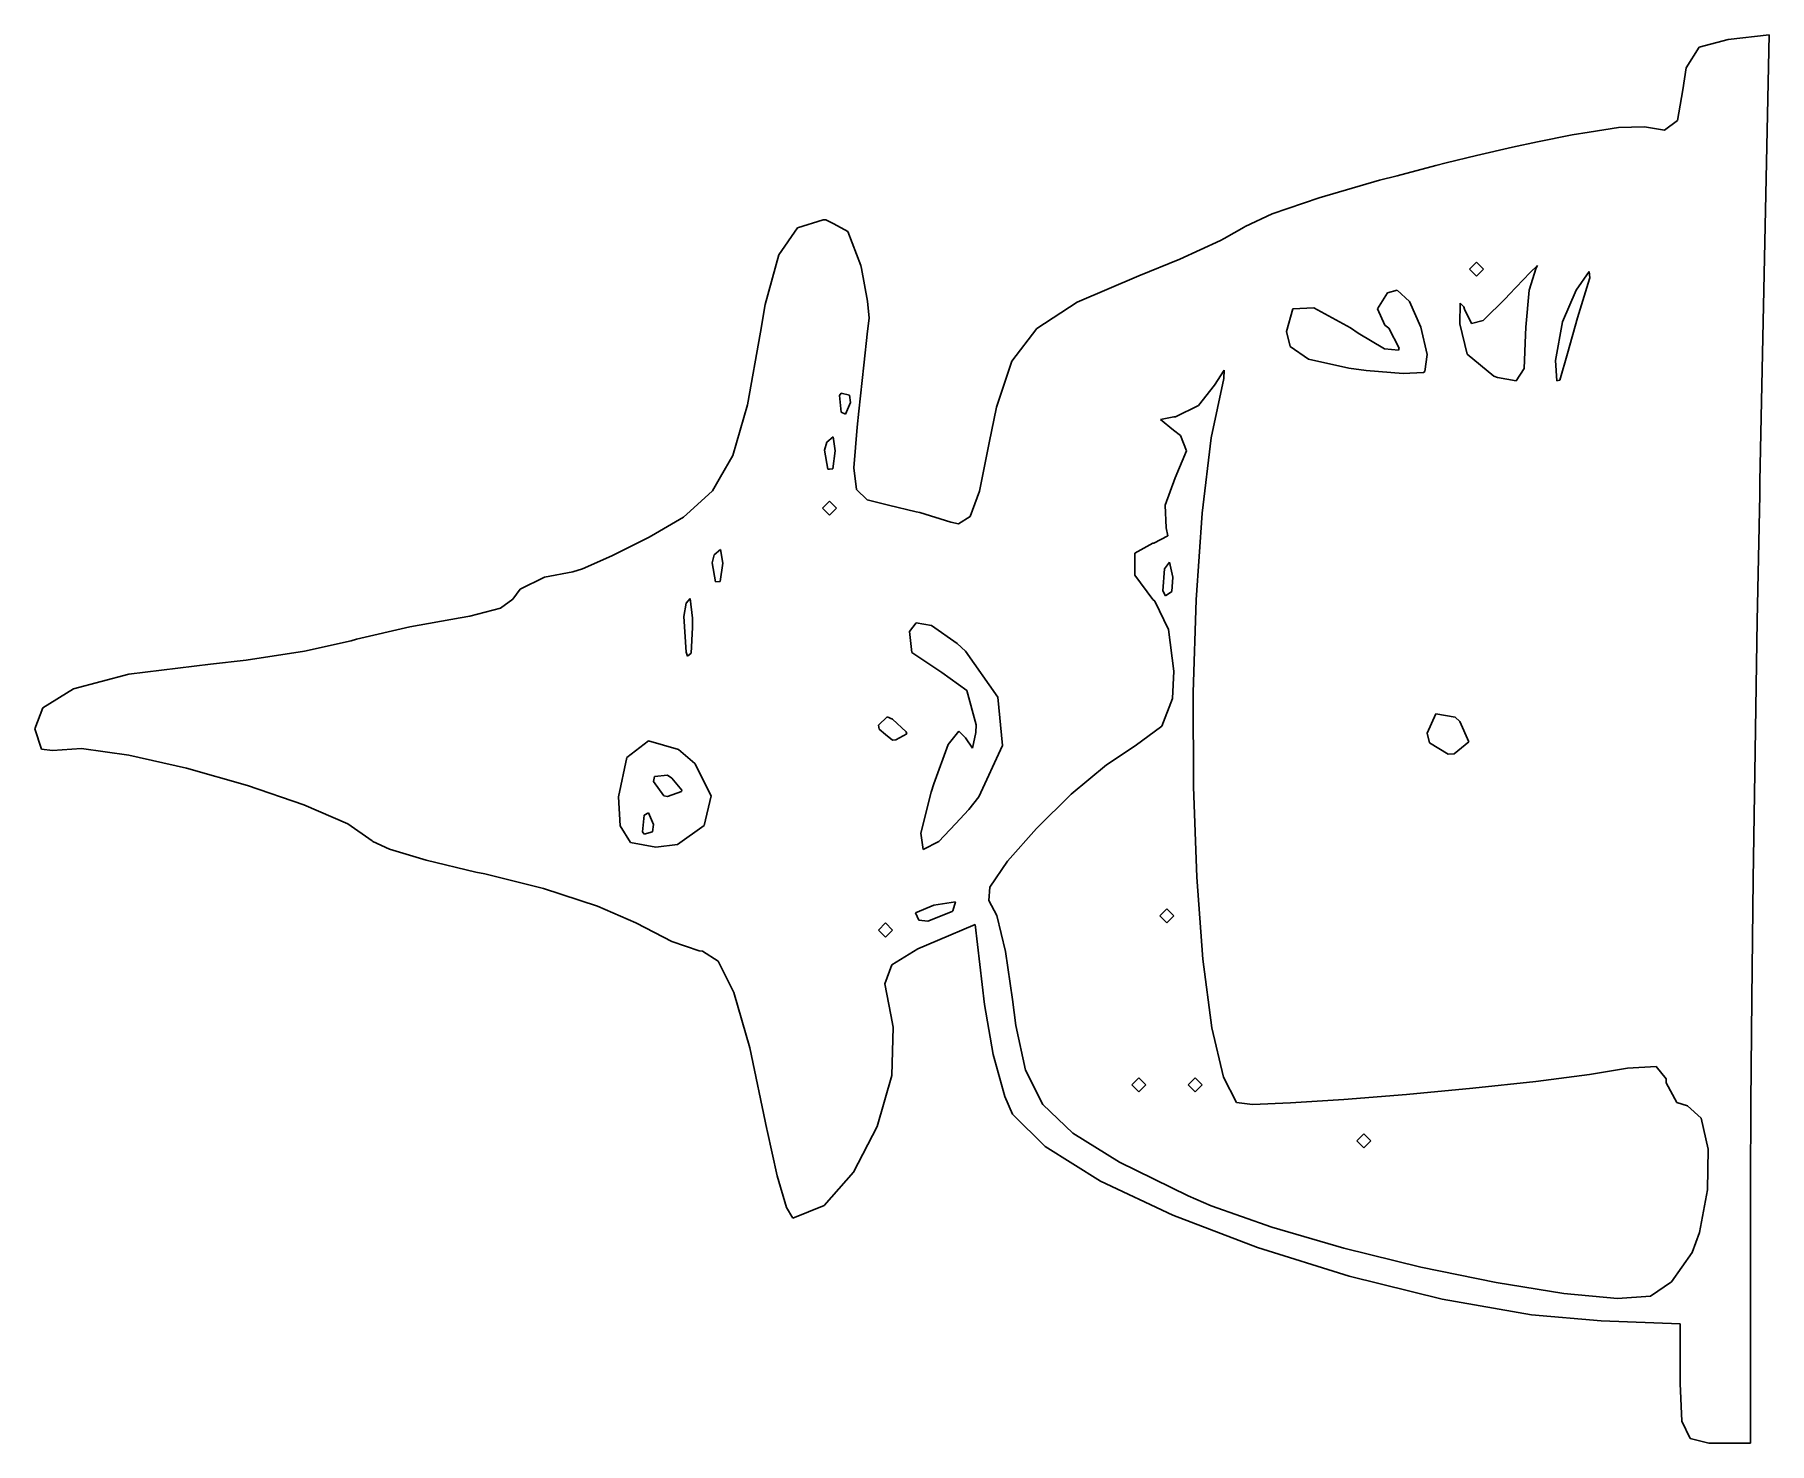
# Model space of a CAD drawing. Extents: x 58.1 to 86.1, y -102 to -91.3.
# Drawn here: x 58.1 to 63.033, y -102 to -97.993 of the extents above.
import ezdxf

# ---------------------------------------------------------------- set-up
doc = ezdxf.new("R2010")
doc.units = 0
doc.layers.add('BLACK', color=7, linetype='CONTINUOUS')

msp = doc.modelspace()

# ---------------------------------------------------------------- linework, layer by layer
at = {"layer": 'BLACK', "linetype": 'CONTINUOUS'}
for p, q in [((62.8333, -98.029), (62.9165, -98.0067)), ((62.9165, -98.0067), (63.0331, -97.9934)), ((63.0331, -97.9934), (63.0065, -99.2632)), ((62.7969, -98.0878), (62.8333, -98.029)), ((62.7875, -98.1501), (62.7969, -98.0878)), ((62.7717, -98.2377), (62.7875, -98.1501)), ((62.5211, -98.2703), (62.604, -98.2573)), ((62.604, -98.2573), (62.678, -98.2559)), ((62.678, -98.2559), (62.7351, -98.2647)), ((62.7351, -98.2647), (62.7717, -98.2377)), ((62.2, -98.3374), (62.3029, -98.313)), ((62.3029, -98.313), (62.3741, -98.2983)), ((62.3741, -98.2983), (62.4727, -98.278)), ((62.4727, -98.278), (62.5211, -98.2703)), ((61.9746, -98.3944), (62.0844, -98.3656)), ((62.0844, -98.3656), (62.1138, -98.3578)), ((62.1138, -98.3578), (62.2, -98.3374)), ((61.7532, -98.4575), (61.9242, -98.4076)), ((61.9242, -98.4076), (61.9746, -98.3944)), ((61.6196, -98.503), (61.7532, -98.4575)), ((61.5426, -98.5391), (61.6196, -98.503)), ((60.2164, -98.6198), (60.2694, -98.5431)), ((60.2694, -98.5431), (60.3424, -98.52)), ((60.3424, -98.52), (60.3503, -98.5202)), ((60.3503, -98.5202), (60.3704, -98.5308)), ((60.3704, -98.5308), (60.3933, -98.5428)), ((60.3933, -98.5428), (60.4124, -98.5528)), ((60.4124, -98.5528), (60.4494, -98.65)), ((61.4826, -98.5734), (61.54, -98.541)), ((61.54, -98.541), (61.5426, -98.5391)), ((61.3563, -98.6322), (61.4722, -98.5792)), ((61.4722, -98.5792), (61.4826, -98.5734)), ((60.1772, -98.7608), (60.2164, -98.6198)), ((60.4494, -98.65), (60.4513, -98.6586)), ((60.4513, -98.6586), (60.4683, -98.7509)), ((61.24, -98.6795), (61.3563, -98.6322)), ((62.2, -98.64), (62.18, -98.66)), ((62.18, -98.66), (62.2, -98.68)), ((62.22, -98.66), (62.2, -98.64)), ((62.2, -98.68), (62.22, -98.66)), ((62.3503, -98.7199), (62.37, -98.6564)), ((62.3741, -98.6501), (62.3526, -98.6698)), ((62.37, -98.6564), (62.3741, -98.6501)), ((61.0648, -98.7543), (61.24, -98.6795)), ((62.3526, -98.6698), (62.2937, -98.7324)), ((62.5211, -98.6668), (62.4842, -98.72)), ((62.4872, -98.7985), (62.5178, -98.7)), ((62.5178, -98.7), (62.5227, -98.6851)), ((62.5227, -98.6851), (62.5211, -98.6668)), ((60.4683, -98.7509), (60.4733, -98.8)), ((60.9502, -98.8287), (61.0648, -98.7543)), ((61.9471, -98.7278), (61.9185, -98.7731)), ((61.9746, -98.72), (61.9471, -98.7278)), ((62.0096, -98.7521), (61.9746, -98.72)), ((62.0418, -98.825), (62.0096, -98.7521)), ((62.1535, -98.7571), (62.1528, -98.8157)), ((62.1647, -98.7679), (62.1535, -98.7571)), ((62.2842, -98.7428), (62.2192, -98.8067)), ((62.2937, -98.7324), (62.2842, -98.7428)), ((62.3403, -98.8251), (62.3503, -98.7199)), ((62.4842, -98.72), (62.4447, -98.81)), ((60.1637, -98.84), (60.1772, -98.7608)), ((60.4733, -98.8), (60.4688, -98.8365)), ((61.6785, -98.7734), (61.66, -98.8375)), ((61.7374, -98.77), (61.6785, -98.7734)), ((61.8419, -98.8275), (61.7374, -98.77)), ((61.9185, -98.7731), (61.9393, -98.8196)), ((62.1665, -98.774), (62.1647, -98.7679)), ((62.1858, -98.8152), (62.1665, -98.774)), ((62.2192, -98.8067), (62.1858, -98.8152)), ((62.4591, -98.9), (62.4872, -98.7985)), ((60.1273, -99.0462), (60.1637, -98.84)), ((60.4688, -98.8365), (60.4579, -98.933)), ((60.8793, -98.9219), (60.9502, -98.8287)), ((61.66, -98.8375), (61.6701, -98.8802)), ((61.8638, -98.8427), (61.8419, -98.8275)), ((61.939, -98.8866), (61.8638, -98.8427)), ((61.9393, -98.8196), (61.9508, -98.8283)), ((61.9508, -98.8283), (61.98, -98.8851)), ((62.0601, -98.9033), (62.0418, -98.825)), ((62.1528, -98.8157), (62.1743, -98.9017)), ((62.3357, -98.9433), (62.34, -98.8467)), ((62.34, -98.8467), (62.3403, -98.8251)), ((62.4447, -98.81), (62.4255, -98.92)), ((61.6701, -98.8802), (61.7229, -98.9168)), ((61.9783, -98.8907), (61.939, -98.8866)), ((61.98, -98.8851), (61.9783, -98.8907)), ((62.0532, -98.9517), (62.0601, -98.9033)), ((62.1743, -98.9017), (62.25, -98.9644)), ((62.4378, -98.9758), (62.4591, -98.9)), ((60.4579, -98.933), (60.4435, -99.0647)), ((60.8351, -99.0527), (60.8793, -98.9219)), ((61.4826, -98.9474), (61.4551, -98.99)), ((61.4819, -98.9717), (61.4826, -98.9474)), ((61.7229, -98.9168), (61.8375, -98.9417)), ((61.8375, -98.9417), (61.887, -98.9484)), ((61.887, -98.9484), (61.9917, -98.9573)), ((61.9917, -98.9573), (62.0494, -98.9542)), ((62.0494, -98.9542), (62.0532, -98.9517)), ((62.3136, -98.9778), (62.3357, -98.9433)), ((62.4255, -98.92), (62.4286, -98.9775)), ((61.4551, -98.99), (61.4097, -99.048)), ((61.4462, -99.1401), (61.4819, -98.9717)), ((62.25, -98.9644), (62.2601, -98.968)), ((62.2601, -98.968), (62.3136, -98.9778)), ((62.4286, -98.9775), (62.4378, -98.9758)), ((60.0851, -99.1905), (60.1273, -99.0462)), ((60.3933, -99.0133), (60.3885, -99.0192)), ((60.3885, -99.0192), (60.3933, -99.0667)), ((60.4171, -99.0188), (60.3933, -99.0133)), ((60.4054, -99.0729), (60.42, -99.04)), ((60.42, -99.04), (60.4171, -99.0188)), ((60.8148, -99.1541), (60.8351, -99.0527)), ((61.4097, -99.048), (61.3439, -99.0806)), ((60.3933, -99.0667), (60.4054, -99.0729)), ((60.4435, -99.0647), (60.4387, -99.1094)), ((61.3393, -99.0807), (61.302, -99.0882)), ((61.302, -99.0882), (61.3382, -99.118)), ((61.3439, -99.0806), (61.3393, -99.0807)), ((60.3527, -99.1525), (60.3463, -99.1756)), ((60.3704, -99.1373), (60.3527, -99.1525)), ((60.3768, -99.1767), (60.3704, -99.1373)), ((60.4387, -99.1094), (60.4294, -99.2253)), ((60.7869, -99.2915), (60.8148, -99.1541)), ((61.3382, -99.118), (61.3589, -99.1333)), ((61.3589, -99.1333), (61.3753, -99.1767)), ((61.42, -99.3545), (61.4462, -99.1401)), ((60.0504, -99.2509), (60.0851, -99.1905)), ((60.3463, -99.1756), (60.3558, -99.2292)), ((60.3695, -99.2285), (60.3768, -99.1767)), ((61.3753, -99.1767), (61.3434, -99.2536)), ((60.0274, -99.2911), (60.0504, -99.2509)), ((60.3558, -99.2292), (60.36, -99.229)), ((60.36, -99.229), (60.3695, -99.2285)), ((60.4294, -99.2253), (60.4369, -99.2875)), ((61.3434, -99.2536), (61.3148, -99.332)), ((59.964, -99.3484), (60.0274, -99.2911)), ((60.4369, -99.2875), (60.4679, -99.3163)), ((60.7602, -99.3636), (60.7869, -99.2915)), ((63.0057, -99.3021), (62.9989, -99.6606)), ((63.0065, -99.2632), (63.0057, -99.3021)), ((59.9447, -99.3659), (59.964, -99.3484)), ((60.36, -99.32), (60.34, -99.34)), ((60.34, -99.34), (60.36, -99.36)), ((60.38, -99.34), (60.36, -99.32)), ((60.36, -99.36), (60.38, -99.34)), ((60.4679, -99.3163), (60.5245, -99.3309)), ((60.5245, -99.3309), (60.5286, -99.3319)), ((60.5286, -99.3319), (60.6072, -99.3504)), ((60.6072, -99.3504), (60.617, -99.3527)), ((61.3148, -99.332), (61.3176, -99.3962)), ((59.8541, -99.4193), (59.9447, -99.3659)), ((60.617, -99.3527), (60.7053, -99.3797)), ((60.7053, -99.3797), (60.7277, -99.3846)), ((60.7277, -99.3846), (60.7602, -99.3636)), ((61.3176, -99.3962), (61.3229, -99.4192)), ((61.403, -99.6008), (61.42, -99.3545)), ((59.7413, -99.4756), (59.8452, -99.4237)), ((59.8452, -99.4237), (59.8541, -99.4193)), ((61.2796, -99.44), (61.2284, -99.4682)), ((61.2824, -99.44), (61.2796, -99.44)), ((61.3229, -99.4192), (61.2824, -99.44)), ((59.6578, -99.5125), (59.7413, -99.4756)), ((60.0327, -99.4725), (60.0263, -99.4956)), ((60.0263, -99.4956), (60.0358, -99.5492)), ((60.0504, -99.4573), (60.0327, -99.4725)), ((60.0495, -99.5485), (60.0568, -99.4967)), ((60.0568, -99.4967), (60.0504, -99.4573)), ((61.2284, -99.4682), (61.2284, -99.5304)), ((61.3127, -99.5125), (61.3271, -99.494)), ((61.3271, -99.494), (61.3368, -99.5367)), ((59.481, -99.5702), (59.5496, -99.5362)), ((59.5496, -99.5362), (59.6302, -99.5208)), ((59.6302, -99.5208), (59.6578, -99.5125)), ((60.0358, -99.5492), (60.0495, -99.5485)), ((61.2284, -99.5304), (61.28, -99.6)), ((61.3079, -99.575), (61.3127, -99.5125)), ((61.3368, -99.5367), (61.334, -99.5772)), ((59.4247, -99.6245), (59.46, -99.5985)), ((59.46, -99.5985), (59.481, -99.5702)), ((59.964, -99.5975), (59.9524, -99.61)), ((59.9703, -99.6529), (59.964, -99.5975)), ((61.3158, -99.5892), (61.3079, -99.575)), ((61.334, -99.5772), (61.3158, -99.5892)), ((59.31, -99.6517), (59.3372, -99.6475)), ((59.3372, -99.6475), (59.4247, -99.6245)), ((59.9524, -99.61), (59.9462, -99.6486)), ((59.9462, -99.6486), (59.9524, -99.75)), ((61.28, -99.6), (61.2853, -99.6049)), ((61.2853, -99.6049), (61.3245, -99.6853)), ((61.3949, -99.8649), (61.403, -99.6008)), ((59.0154, -99.7131), (59.1666, -99.6773)), ((59.1666, -99.6773), (59.31, -99.6517)), ((59.9665, -99.7528), (59.9707, -99.68)), ((59.9707, -99.68), (59.9703, -99.6529)), ((60.6072, -99.6661), (60.5878, -99.6914)), ((60.5878, -99.6914), (60.5947, -99.7503)), ((60.6501, -99.6734), (60.6072, -99.6661)), ((60.7233, -99.7251), (60.6501, -99.6734)), ((61.3245, -99.6853), (61.34, -99.8039)), ((62.9989, -99.6606), (62.9927, -100.031)), ((58.701, -99.7726), (58.8673, -99.7467)), ((58.8673, -99.7467), (59, -99.7173)), ((59, -99.7173), (59.0154, -99.7131)), ((60.7472, -99.7469), (60.7233, -99.7251)), ((60.8393, -99.8773), (60.7472, -99.7469)), ((58.3678, -99.8125), (58.6, -99.7836)), ((58.6, -99.7836), (58.701, -99.7726)), ((59.9524, -99.75), (59.9562, -99.7613)), ((59.9562, -99.7613), (59.9665, -99.7528)), ((60.5947, -99.7503), (60.68, -99.8073)), ((58.2102, -99.8536), (58.3678, -99.8125)), ((60.68, -99.8073), (60.7506, -99.8591)), ((61.34, -99.8039), (61.3359, -99.8817)), ((58.1227, -99.9085), (58.2102, -99.8536)), ((60.7506, -99.8591), (60.7772, -99.9564)), ((60.8519, -100.015), (60.8393, -99.8773)), ((61.3359, -99.8817), (61.3053, -99.9606)), ((61.3956, -100.133), (61.3949, -99.8649)), ((58.1, -99.9674), (58.1227, -99.9085)), ((60.5245, -99.9337), (60.5, -99.9576)), ((60.54, -99.94), (60.5245, -99.9337)), ((60.5782, -99.9759), (60.54, -99.94)), ((62.0844, -99.9249), (62.06, -99.98)), ((62.1397, -99.9348), (62.0844, -99.9249)), ((62.1533, -99.9467), (62.1397, -99.9348)), ((58.1193, -100.026), (58.1, -99.9674)), ((60.5, -99.9576), (60.5015, -99.9692)), ((60.5015, -99.9692), (60.52, -99.984)), ((60.52, -99.984), (60.54, -100)), ((60.5491, -99.9995), (60.58, -99.9824)), ((60.58, -99.9824), (60.5782, -99.9759)), ((60.7284, -99.9741), (60.6983, -100.012)), ((60.7472, -99.9937), (60.7284, -99.9741)), ((60.7673, -100.023), (60.7472, -99.9937)), ((60.7763, -99.9784), (60.7673, -100.023)), ((60.7772, -99.9564), (60.7763, -99.9784)), ((61.3053, -99.9606), (61.23, -100.016)), ((62.06, -99.98), (62.067, -100.008)), ((62.1788, -100.005), (62.1533, -99.9467)), ((58.1506, -100.029), (58.1193, -100.026)), ((58.2332, -100.024), (58.1506, -100.029)), ((58.3677, -100.043), (58.2332, -100.024)), ((58.5322, -100.08), (58.3677, -100.043)), ((59.8452, -100.002), (59.7836, -100.049)), ((59.9308, -100.027), (59.8452, -100.002)), ((59.9773, -100.066), (59.9308, -100.027)), ((60.54, -100), (60.5491, -99.9995)), ((60.6983, -100.012), (60.6569, -100.124)), ((60.7848, -100.161), (60.8519, -100.015)), ((61.23, -100.016), (61.1484, -100.07)), ((62.067, -100.008), (62.12, -100.04)), ((62.12, -100.04), (62.1372, -100.039)), ((62.1372, -100.039), (62.1788, -100.005)), ((62.9927, -100.031), (62.9875, -100.396)), ((58.7054, -100.129), (58.5322, -100.08)), ((59.7836, -100.049), (59.76, -100.161)), ((60.0241, -100.158), (59.9773, -100.066)), ((61.1484, -100.07), (61.0476, -100.154)), ((58.8655, -100.184), (58.7054, -100.129)), ((59.86, -100.118), (59.8631, -100.103)), ((59.889, -100.158), (59.86, -100.118)), ((59.8631, -100.103), (59.9, -100.1)), ((59.9, -100.1), (59.912, -100.108)), ((59.912, -100.108), (59.94, -100.142)), ((60.6569, -100.124), (60.6493, -100.148)), ((61.4048, -100.39), (61.3956, -100.133)), ((58.9909, -100.238), (58.8655, -100.184)), ((59.76, -100.161), (59.765, -100.244)), ((59.9, -100.16), (59.889, -100.158)), ((59.939, -100.146), (59.9, -100.16)), ((59.94, -100.142), (59.939, -100.146)), ((60.004, -100.243), (60.0241, -100.158)), ((60.6493, -100.148), (60.6197, -100.265)), ((60.7564, -100.197), (60.7848, -100.161)), ((61.0476, -100.154), (60.9487, -100.251)), ((59.0601, -100.286), (58.9909, -100.238)), ((59.8285, -100.261), (59.8333, -100.213)), ((59.8333, -100.213), (59.8454, -100.207)), ((59.8454, -100.207), (59.86, -100.24)), ((59.86, -100.24), (59.8571, -100.261)), ((60.6716, -100.288), (60.7185, -100.238)), ((60.7185, -100.238), (60.7564, -100.197)), ((59.0616, -100.288), (59.0601, -100.286)), ((59.1086, -100.31), (59.0616, -100.288)), ((59.765, -100.244), (59.7943, -100.291)), ((59.8333, -100.267), (59.8285, -100.261)), ((59.8571, -100.261), (59.8333, -100.267)), ((59.9283, -100.297), (60.004, -100.243)), ((60.6197, -100.265), (60.6266, -100.311)), ((60.6266, -100.311), (60.6716, -100.288)), ((60.9487, -100.251), (60.8668, -100.344)), ((59.2132, -100.341), (59.1086, -100.31)), ((59.7943, -100.291), (59.8663, -100.304)), ((59.8663, -100.304), (59.9283, -100.297)), ((59.3544, -100.375), (59.2132, -100.341)), ((59.3806, -100.38), (59.3544, -100.375)), ((59.5471, -100.422), (59.3806, -100.38)), ((60.8668, -100.344), (60.8166, -100.418)), ((59.7009, -100.472), (59.5471, -100.422)), ((60.8166, -100.418), (60.8131, -100.456)), ((61.4222, -100.623), (61.4048, -100.39)), ((62.9875, -100.396), (62.9835, -100.735)), ((59.8093, -100.52), (59.7009, -100.472)), ((60.6568, -100.469), (60.6052, -100.491)), ((60.6401, -100.515), (60.7093, -100.487)), ((60.7185, -100.46), (60.6568, -100.469)), ((60.7093, -100.487), (60.7111, -100.485)), ((60.7111, -100.485), (60.7185, -100.46)), ((60.8131, -100.456), (60.8359, -100.499)), ((61.3, -100.5), (61.32, -100.48)), ((61.32, -100.48), (61.34, -100.5)), ((59.8112, -100.521), (59.8093, -100.52)), ((59.9117, -100.573), (59.8112, -100.521)), ((60.52, -100.52), (60.5, -100.54)), ((60.54, -100.54), (60.52, -100.52)), ((60.6052, -100.491), (60.6145, -100.512)), ((60.6145, -100.512), (60.6401, -100.515)), ((60.7748, -100.524), (60.6674, -100.57)), ((60.8016, -100.752), (60.7748, -100.524)), ((60.8359, -100.499), (60.8611, -100.601)), ((61.32, -100.52), (61.3, -100.5)), ((61.34, -100.5), (61.32, -100.52)), ((59.9893, -100.599), (59.9117, -100.573)), ((60.5, -100.54), (60.52, -100.56)), ((60.52, -100.56), (60.54, -100.54)), ((60.6674, -100.57), (60.6112, -100.594)), ((59.9992, -100.6), (59.9893, -100.599)), ((60.0442, -100.629), (59.9992, -100.6)), ((60.0883, -100.718), (60.0442, -100.629)), ((60.6112, -100.594), (60.5379, -100.639)), ((60.8611, -100.601), (60.8812, -100.738)), ((61.4476, -100.818), (61.4222, -100.623)), ((60.5379, -100.639), (60.5175, -100.693)), ((60.1335, -100.875), (60.0883, -100.718)), ((60.5175, -100.693), (60.5345, -100.781)), ((60.5345, -100.781), (60.5418, -100.816)), ((60.8257, -100.894), (60.8016, -100.752)), ((60.8812, -100.738), (60.8903, -100.812)), ((62.9835, -100.735), (62.9809, -101.032)), ((60.5418, -100.816), (60.5375, -100.954)), ((60.8903, -100.812), (60.9179, -100.939)), ((61.4807, -100.959), (61.4476, -100.818)), ((60.1822, -101.106), (60.1335, -100.875)), ((60.8588, -101.014), (60.8257, -100.894)), ((62.7118, -100.928), (62.63, -100.933)), ((62.7394, -100.963), (62.7118, -100.928)), ((60.5375, -100.954), (60.4963, -101.099)), ((60.9179, -100.939), (60.9675, -101.036)), ((61.22, -100.98), (61.24, -100.96)), ((61.24, -101), (61.22, -100.98)), ((61.24, -100.96), (61.26, -100.98)), ((61.26, -100.98), (61.24, -101)), ((61.38, -100.98), (61.4, -100.96)), ((61.4, -101), (61.38, -100.98)), ((61.4, -100.96), (61.42, -100.98)), ((61.42, -100.98), (61.4, -101)), ((61.5177, -101.031), (61.4807, -100.959)), ((62.3689, -100.971), (62.1895, -100.99)), ((62.5222, -100.951), (62.3689, -100.971)), ((62.63, -100.933), (62.5222, -100.951)), ((62.74, -100.975), (62.7394, -100.963)), ((62.77, -101.031), (62.74, -100.975)), ((60.8812, -101.064), (60.8588, -101.014)), ((61.823, -101.022), (61.6711, -101.032)), ((62.0017, -101.008), (61.823, -101.022)), ((62.1895, -100.99), (62.0017, -101.008)), ((60.9737, -101.156), (60.8812, -101.064)), ((60.9675, -101.036), (61.0523, -101.118)), ((61.5634, -101.036), (61.5177, -101.031)), ((61.6711, -101.032), (61.5634, -101.036)), ((62.8, -101.04), (62.77, -101.031)), ((62.8393, -101.075), (62.8, -101.04)), ((62.8588, -101.163), (62.8393, -101.075)), ((62.9809, -101.032), (62.98, -101.267)), ((60.1831, -101.11), (60.1822, -101.106)), ((60.2112, -101.239), (60.1831, -101.11)), ((60.4963, -101.099), (60.4288, -101.229)), ((61.0523, -101.118), (61.1854, -101.2)), ((61.86, -101.14), (61.88, -101.12)), ((61.88, -101.12), (61.9, -101.14)), ((61.1306, -101.254), (60.9737, -101.156)), ((61.88, -101.16), (61.86, -101.14)), ((61.9, -101.14), (61.88, -101.16)), ((62.8577, -101.279), (62.8588, -101.163)), ((61.1854, -101.2), (61.38, -101.296)), ((60.238, -101.329), (60.2112, -101.239)), ((60.4288, -101.229), (60.3453, -101.324)), ((61.3368, -101.351), (61.1306, -101.254)), ((62.98, -101.267), (62.98, -102)), ((60.3453, -101.324), (60.2563, -101.36)), ((61.38, -101.296), (61.4461, -101.325)), ((61.4461, -101.325), (61.6187, -101.385)), ((62.835, -101.4), (62.8577, -101.279)), ((60.2563, -101.36), (60.238, -101.329)), ((61.5776, -101.443), (61.3368, -101.351)), ((61.6187, -101.385), (61.8233, -101.445)), ((62.8139, -101.457), (62.835, -101.4)), ((61.8378, -101.525), (61.5776, -101.443)), ((61.8233, -101.445), (62.0418, -101.499)), ((62.7545, -101.541), (62.8139, -101.457)), ((62.0418, -101.499), (62.2562, -101.543)), ((62.1026, -101.59), (61.8378, -101.525)), ((62.2562, -101.543), (62.4486, -101.574)), ((62.6953, -101.581), (62.7545, -101.541)), ((62.357, -101.635), (62.1026, -101.59)), ((62.4486, -101.574), (62.6009, -101.588)), ((62.6009, -101.588), (62.6953, -101.581)), ((62.5547, -101.652), (62.357, -101.635)), ((62.7799, -101.66), (62.5547, -101.652)), ((62.7799, -101.83), (62.7799, -101.66)), ((62.7847, -101.937), (62.7799, -101.83)), ((62.8076, -101.986), (62.7847, -101.937)), ((62.8614, -102), (62.8076, -101.986)), ((62.88, -102), (62.8614, -102)), ((62.98, -102), (62.88, -102))]:
    msp.add_line(p, q, dxfattribs=at)

doc.saveas('drawing.dxf')
